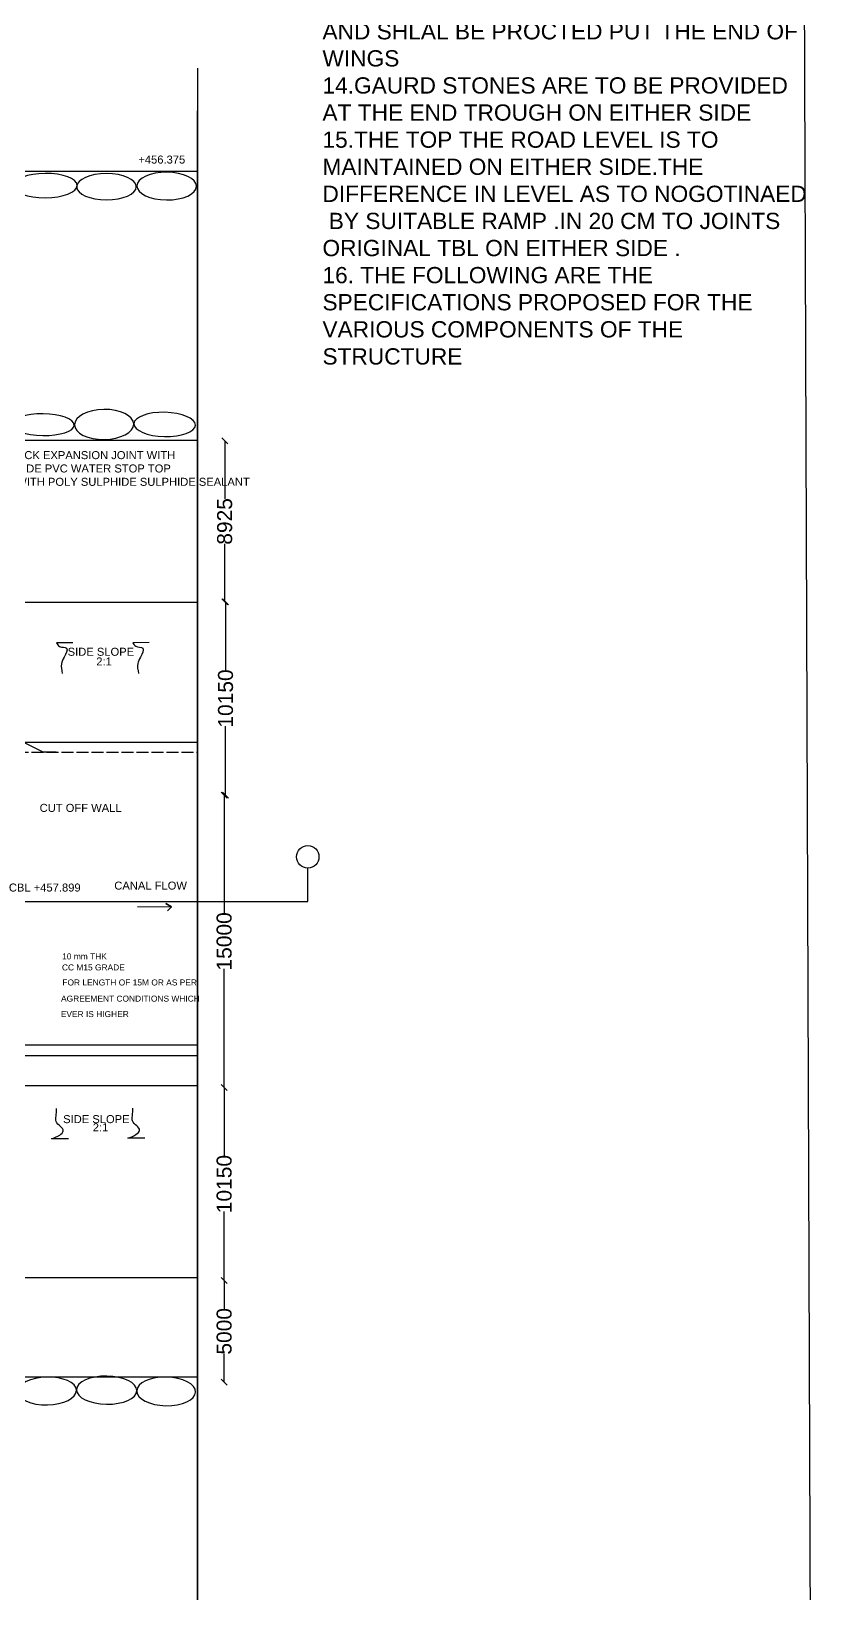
# Model space of a CAD drawing. Header units: millimetres. Extents: x -112454 to 301508, y -143387 to 43222.
# Drawn here: x 262431 to 301508, y -101348 to -23251 of the extents above; entities that cross this region are included whole.
import ezdxf

# ---------------------------------------------------------------- set-up
doc = ezdxf.new("R2010")
doc.units = ezdxf.units.MM
doc.header["$MEASUREMENT"] = 0
doc.linetypes.add('ACAD_ISO02W100', pattern=[15, 12, -3])
for name, color, linetype in [('DIMENSION', 7, 'Continuous'), ('DRAWING', 7, 'Continuous'), ('TEXT', 7, 'Continuous')]:
    doc.layers.add(name, color=color, linetype=linetype)
doc.styles.get("Standard").update_dxf_attribs({"font": 'arial.ttf', "height": 500})
doc.dimstyles.get("Standard").update_dxf_attribs({"dimtxt": 500, "dimasz": 300, "dimexe": 0.18, "dimexo": 0.0625, "dimgap": 0.09, "dimtad": 0, "dimdec": 0, "dimzin": 0, "dimdsep": 46, "dimtxsty": 'Standard', "dimblk": 'OBLIQUE', "dimcen": 0.09, "dimse1": 1, "dimse2": 1, "dimadec": 0, "dimazin": 0, "dimtfac": 1, "dimtdec": 0, "dimtofl": 0, "dimtmove": 0, "dimatfit": 3, "dimfxl": 0, "dimtolj": 1, "dimtzin": 0, "dimarcsym": 0})

# ---------------------------------------------------------------- blocks, each defined once
blk = doc.blocks.new('_Oblique')
at = {"color": 0, "linetype": 'ByBlock', "lineweight": -2}
blk.add_line((-0.5, -0.5), (0.5, 0.5), dxfattribs=at)
blk = doc.blocks.new('*D323')
at = {"layer": 'Defpoints', "color": 0, "transparency": 16777216}
for p in [(272083, -43728), (272105, -51774), (272149, -51774)]:
    blk.add_point(p, dxfattribs=at)
at = {"layer": 'DIMENSION', "color": 0, "lineweight": -2, "transparency": 16777216}
for p, q in [((272105, -43728), (272105, -46628)), ((272105, -51774), (272105, -48875))]:
    blk.add_line(p, q, dxfattribs=at)
at = {"layer": 'DIMENSION', "color": 0, "lineweight": -2, "transparency": 16777216, "xscale": 300, "yscale": 300, "zscale": 300}
for p, rotation in [((272105, -43728), 90), ((272105, -51774), 270)]:
    blk.add_blockref('_Oblique', p, dxfattribs=dict(at, rotation=rotation))
at = {"layer": 'DIMENSION', "color": 0, "transparency": 16777216, "insert": (272105, -47751), "char_height": 750, "attachment_point": 5, "rotation": 90}
blk.add_mtext('\\A1;8925', dxfattribs=at)
blk = doc.blocks.new('*D324')
at = {"layer": 'Defpoints', "color": 0, "transparency": 16777216}
for p in [(272105, -51774), (272079, -61430), (272149, -61430)]:
    blk.add_point(p, dxfattribs=at)
at = {"layer": 'DIMENSION', "color": 0, "lineweight": -2, "transparency": 16777216}
for p, q in [((272149, -51774), (272149, -55227)), ((272149, -61430), (272149, -57977))]:
    blk.add_line(p, q, dxfattribs=at)
at = {"layer": 'DIMENSION', "color": 0, "lineweight": -2, "transparency": 16777216, "xscale": 300, "yscale": 300, "zscale": 300}
for p, rotation in [((272149, -51774), 90), ((272149, -61430), 270)]:
    blk.add_blockref('_Oblique', p, dxfattribs=dict(at, rotation=rotation))
at = {"layer": 'DIMENSION', "color": 0, "transparency": 16777216, "insert": (272149, -56602), "char_height": 750, "attachment_point": 5, "rotation": 90}
blk.add_mtext('\\A1;10150', dxfattribs=at)
blk = doc.blocks.new('*D325')
at = {"layer": 'Defpoints', "color": 0, "transparency": 16777216}
for p in [(272079, -61430), (272079, -76052), (272210, -76052)]:
    blk.add_point(p, dxfattribs=at)
at = {"layer": 'DIMENSION', "color": 0, "lineweight": -2, "transparency": 16777216}
for p, q in [((272079, -61430), (272079, -67366)), ((272079, -76052), (272079, -70116))]:
    blk.add_line(p, q, dxfattribs=at)
at = {"layer": 'DIMENSION', "color": 0, "lineweight": -2, "transparency": 16777216, "xscale": 300, "yscale": 300, "zscale": 300}
for p, rotation in [((272079, -61430), 90), ((272079, -76052), 270)]:
    blk.add_blockref('_Oblique', p, dxfattribs=dict(at, rotation=rotation))
at = {"layer": 'DIMENSION', "color": 0, "transparency": 16777216, "insert": (272079, -68741), "char_height": 750, "attachment_point": 5, "rotation": 90}
blk.add_mtext('\\A1;15000', dxfattribs=at)
blk = doc.blocks.new('*D326')
at = {"layer": 'Defpoints', "color": 0, "transparency": 16777216}
for p in [(272079, -76052), (272079, -85692), (272079, -85692)]:
    blk.add_point(p, dxfattribs=at)
at = {"layer": 'DIMENSION', "color": 0, "lineweight": -2, "transparency": 16777216}
for p, q in [((272079, -76052), (272079, -79497)), ((272079, -85692), (272079, -82247))]:
    blk.add_line(p, q, dxfattribs=at)
at = {"layer": 'DIMENSION', "color": 0, "lineweight": -2, "transparency": 16777216, "xscale": 300, "yscale": 300, "zscale": 300}
for p, rotation in [((272079, -76052), 90), ((272079, -85692), 270)]:
    blk.add_blockref('_Oblique', p, dxfattribs=dict(at, rotation=rotation))
at = {"layer": 'DIMENSION', "color": 0, "transparency": 16777216, "insert": (272079, -80872), "char_height": 750, "attachment_point": 5, "rotation": 90}
blk.add_mtext('\\A1;10150', dxfattribs=at)
blk = doc.blocks.new('*D327')
at = {"layer": 'Defpoints', "color": 0, "transparency": 16777216}
for p in [(272079, -85692), (272079, -90769), (272079, -90769)]:
    blk.add_point(p, dxfattribs=at)
at = {"layer": 'DIMENSION', "color": 0, "lineweight": -2, "transparency": 16777216}
for p, q in [((272079, -85692), (272079, -87112)), ((272079, -90769), (272079, -89349))]:
    blk.add_line(p, q, dxfattribs=at)
at = {"layer": 'DIMENSION', "color": 0, "lineweight": -2, "transparency": 16777216, "xscale": 300, "yscale": 300, "zscale": 300}
for p, rotation in [((272079, -85692), 90), ((272079, -90769), 270)]:
    blk.add_blockref('_Oblique', p, dxfattribs=dict(at, rotation=rotation))
at = {"layer": 'DIMENSION', "color": 0, "transparency": 16777216, "insert": (272079, -88231), "char_height": 750, "attachment_point": 5, "rotation": 90}
blk.add_mtext('\\A1;5000', dxfattribs=at)

msp = doc.modelspace()

# ---------------------------------------------------------------- linework, layer by layer
for points in [[(276257.1, -66743), (276257.1, -65077.4)], [(267745, -66997.5), (269448.8, -67015.1), (269165.9, -66841.8), (269448.6, -67011.7), (269251.2, -67220.3)]]:
    msp.add_lwpolyline(points)
msp.add_circle((276257.1, -64516.9), 560.5)
at = {"layer": 'DIMENSION'}
msp.add_lwpolyline([(270749.2, -25097.9), (270749.2, -107995.4)], dxfattribs=at)
at = {"layer": 'DRAWING'}
msp.add_lwpolyline([(-112453.7, 41744.4), (300852.5, 43222.4), (301507.5, -139955.3), (-111798.6, -141433.3)], close=True, dxfattribs=at)
for points in [[(270749.2, -107011.1), (270749.2, -27233.3)], [(270749.2, -30256.5), (246224, -30256.5)], [(270749.2, -43704.7), (246723.4, -43704.7)], [(270749.2, -51800.6), (260614, -51800.6), (260614, -51076.1)], [(264518.3, -53814.2), (263698.2, -53825)], [(268330.6, -53808.8), (267510.5, -53819.6)], [(260614, -58077.5), (263019.1, -59263.3), (263669.7, -59263.3)], [(-104308, -58789.6), (270714.6, -58789.6)], [(-107459.8, -66743), (276257.1, -66743)], [(-104308, -73905.9), (270714.6, -73905.9)], [(-104308, -74452), (270714.6, -74452)], [(270749.2, -75955.6), (246297.1, -75955.6)], [(264290.5, -78602.4), (263452, -78602.4)], [(268105.4, -78577.7), (267266.9, -78577.7)], [(270749.2, -85564.7), (260556.5, -85564.7)], [(270749.2, -90518.6), (246723.4, -90518.6)]]:
    msp.add_lwpolyline(points, dxfattribs=at)
at = {"layer": 'DRAWING', "linetype": 'ACAD_ISO02W100', "ltscale": 50}
msp.add_lwpolyline([(-104308, -59276.5), (270714.6, -59276.5)], dxfattribs=at)
at = {"layer": 'DRAWING', "extrusion": (0, 0, -1)}
for centre, major_axis, ratio in [((263132.9, -30965.8), (1593.9, 11.5), 0.3812912), ((266194.5, -31023.1), (1490.7, 0), 0.4405394), ((269204.1, -30988.7), (1490.7, -11.5), 0.4648923), ((266073.1, -42903.4), (-1480.9, -20.3), 0.5068223), ((263016.7, -42916.9), (-1562, 20.3), 0.3497822), ((269102.5, -42903.4), (-1535, 33.8), 0.3949562), ((263223.8, -91212.3), (1467.3, 32.8), 0.4755623), ((266202.9, -91172.1), (1506.1, -20.3), 0.4673244), ((269178.4, -91233.2), (1469.4, -32.5), 0.4882613)]:
    msp.add_ellipse(centre, major_axis=major_axis, ratio=ratio, dxfattribs=at)
at = {"layer": 'DRAWING'}
for points in [[(263698.2, -53825), (263845.9, -53996.4), (264196.5, -54093.2), (264081.1, -54535.7), (263942.8, -54863), (263984.3, -55351.6)], [(267510.5, -53819.6), (267658.2, -53991), (268008.8, -54087.8), (267893.4, -54530.3), (267755.1, -54857.6), (267796.6, -55346.2)], [(263452, -78602.4), (263853.8, -78421.4), (264035.8, -78210.8), (263676.5, -77741.7), (263671.7, -77483.2), (263700.5, -77100.3)], [(267266.9, -78577.7), (267668.6, -78396.8), (267850.6, -78186.2), (267491.4, -77717.1), (267486.6, -77458.6), (267515.3, -77075.6)]]:
    msp.add_spline(points, degree=3, dxfattribs=at)

# ---------------------------------------------------------------- texts
at = {"layer": 'TEXT'}
for s, height, p in [('+456.375', 400, (267784.9, -29865.1)), ('SIDE SLOPE', 400, (264253.1, -54465.9)), ('2:1', 400, (265684.1, -54950.4)), ('CUT OFF WALL ', 400, (262852.2, -62269.4)), ('CBL +457.899', 400, (261313.1, -66250.5)), ('CANAL FLOW ', 400, (266584.3, -66153.5)), ('10 mm THK', 300, (263976.9, -69640.6)), ('CC M15 GRADE ', 300, (263965.8, -70193.2)), ('FOR LENGTH OF 15M OR AS PER ', 300, (263987.9, -70944.9)), ('AGREEMENT CONDITIONS WHICH ', 300, (263921.6, -71751.7)), ('EVER IS HIGHER', 300, (263910.5, -72525.5)), ('SIDE SLOPE ', 400, (264025.7, -77825.3)), ('2:1', 400, (265508.2, -78236.9))]:
    msp.add_text(s, height=height, dxfattribs=at).set_placement(p)
at = {"layer": 'TEXT', "attachment_point": 1}
for s, insert, char_height, width in [("{\\LNOTES & SPECIFICATIONS :\\P}1. ALL THE DIMENSIONS ARE IN MILLIMETRES\\P  AND LEVELS ARE IN METRES.\\P2.THE DRAWING IS NOT BE SCALED.\\P3. THE QUALITY AND WORKMANSHIP OF CONCRETE SHALL CONFORM TO IS 456-2000.\\P4.QUALITY AND GRADING OF AGGREGATES\\PSHALL CONFORM TO IS 383-1970.\\P5.ALL MATERIALS AND WORKMANSHIP SHALL CONFORM TO THE RELEVENT B.I.S OR EQUIVALENT STANDARDS WHERE SUCH STANDARDS ARE NOT PRESCRIBED WITH B.I.S\\P6.THE BACK FILLING SHALL BE DONE SIMUTANEOUSLY WITH THE RAISING THE WALLS WITH THE SOIL OF {\\H1.0833x;Ø} {\\H1.0833x;NOT LESS THAN 28\\P7.20MM THICK EXPANSION JOINT WITH 300MM WIDE PVC WATER STOP SHALL BE \\PPROVIDED BETWEEN THE RCC TROUGH SLAB AT THE JUNCTION OF SLABS AND ALSO VERTICALLY IN THE SIDE WALLS \\PAND GAPS SHALL BE FILLED WITH PREFORMED ASPHALTIC FILLER.\\P8.TOP SLAB OF AQUEDUCT TROUGH IS DESIGNED FOR SINGLE LANE OF CLASS 'A'  LOADING .\\P9.THE DESIGNED STRESSES ON FOUNDATION STRATA SHALL  BE ENSURED BEFORE EXECUTION OF THE WORK \\P10.SUITABLE FILLED TESTS ARE TO BE CONDUCTED BEFORE EXECUTINON OF WORK TO; ENSURE THEA THE DESIGN STRESS ON SOILS FOR PIERS ,WING AND RETURENS ARE WITH INTHE SBX OTHER WISE IT REQUIRES REDESIGN AND REAPPROVAL  .\\P11.THE FIELD AUTHORITES SHALL ENSURE THAT THE LEVELS AS PER APPROVED HPS \\PAND SUTABILITY OS STRUCTURE AND AS PER SITE CONDITION BEFORE EXECUTION.\\P\\P12.THERE SHOULD NOT BE ANY DEVIATION FORM AGREMENT CONDITIONS AS FAR AS POSSIBLE.IF THIER IS DEVIATION SEPARATE APPROVAL TO BE OBTAINED FORM COMPETENT AUTHORITY \\P13.CUT OF WALLS IS TO BE PROVIDED AT THE JUNCTION OF TRANISTION AND LINING AND SHLAL BE PROCTED PUT THE END OF WINGS \\P14.GAURD STONES ARE TO BE PROVIDED AT THE END TROUGH ON EITHER SIDE \\P15.THE TOP THE ROAD LEVEL IS TO MAINTAINED ON EITHER SIDE.THE DIFFERENCE IN LEVEL AS TO NOGOTINAED  BY SUITABLE RAMP .IN 20 CM TO JOINTS ORIGINAL TBL ON EITHER SIDE .\\P16. THE FOLLOWING ARE THE SPECIFICATIONS PROPOSED FOR THE VARIOUS COMPONENTS OF THE STRUCTURE   }", (276992, 40708.3), 750, 24328.547), ('20 MM THICK EXPANSION JOINT WITH\\P300 MM WIDE PVC WATER STOP TOP\\PSEALED WITH POLY SULPHIDE SULPHIDE SEALANT', (259323, -44237.5), 400, 13559.524)]:
    msp.add_mtext(s, dxfattribs=dict(at, insert=insert, char_height=char_height, width=width))

# ---------------------------------------------------------------- dimensions: what is measured, and where the dimension line sits
at = {"layer": 'DIMENSION'}
for base, p1, p2, text, picture, middle in [((272104.7, -51774.2), (272083.1, -43728.4), (272148.6, -51774.2), '8925', '*D323', (272104.7, -47751.3)), ((272148.6, -61429.9), (272104.7, -51774.2), (272078.8, -61429.9), '10150', '*D324', (272148.6, -56602)), ((272078.8, -76052), (272078.8, -61429.9), (272209.5, -76052), '15000', '*D325', (272078.8, -68741)), ((272078.8, -85692.1), (272078.8, -76052), (272078.8, -85692.1), '10150', '*D326', (272078.8, -80872)), ((272078.8, -90769), (272078.8, -85692.1), (272078.8, -90769), '5000', '*D327', (272078.8, -88230.5))]:
    dim = msp.add_linear_dim(base=base, p1=p1, p2=p2, angle=90, text=text, dimstyle='Standard', dxfattribs=at)
    dim.commit()
    dim.dimension.update_dxf_attribs({"geometry": picture, "text_midpoint": middle})

doc.saveas('drawing.dxf')
